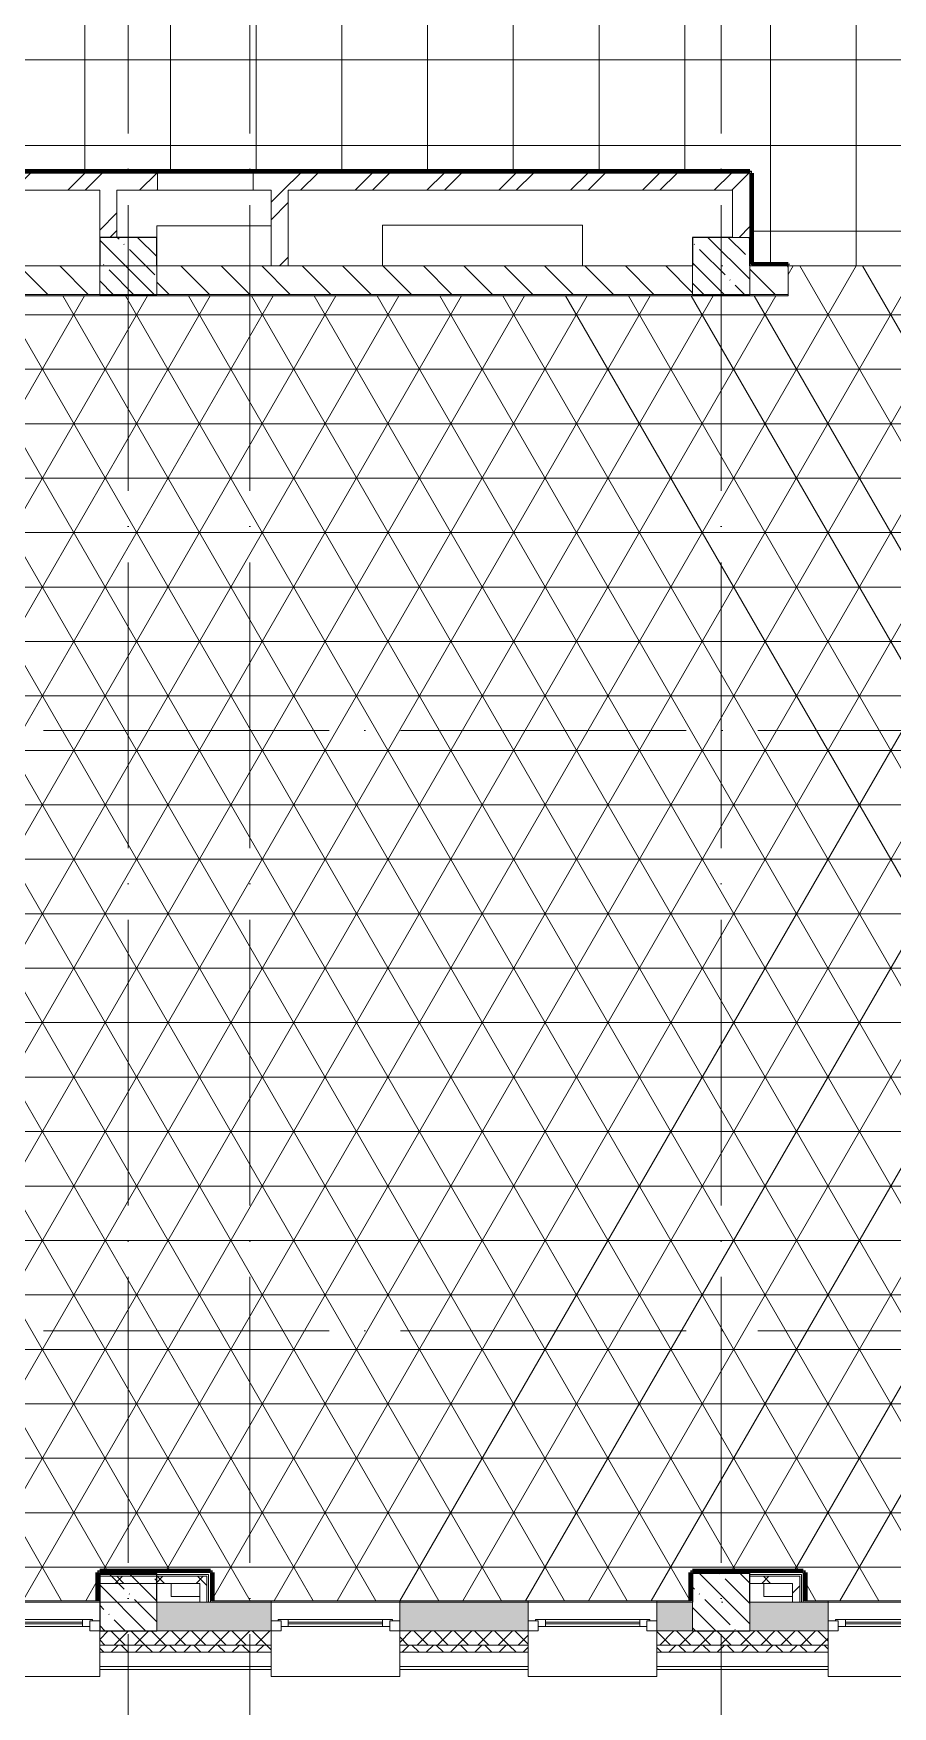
# Model space of a CAD drawing. Header units: millimetres. Extents: x -4370 to 196781, y -4577 to 61202.
# Drawn here: x 91886 to 97900, y 25695 to 37402 of the extents above; entities that cross this region are included whole.
import ezdxf

# ---------------------------------------------------------------- set-up
doc = ezdxf.new("R2010")
doc.units = ezdxf.units.MM
doc.linetypes.add('ADSK_Линия сетки', pattern=[2500, 2000, -250, 0, -250])
for name, color, linetype, lineweight in [('A-FLOR-____-OTLN', 192, 'Continuous', 9), ('A-FLOR-____-PATT', 8, 'Continuous', 9), ('A-GLAZ-____-MCUT', 151, 'Continuous', 9), ('A-GLAZ-____-OTLN', 151, 'Continuous', 9), ('A-WALL-____-MCUT', 113, 'Continuous', 9), ('A-WALL-____-PATT', 111, 'Continuous', 9), ('A-WALL-FNSH-MCUT', 113, 'Continuous', 9), ('I-WALL-____-OTLN', 2, 'Continuous', 9), ('S-COLS-____-MCUT', 52, 'Continuous', 9), ('S-COLS-____-OTLN', 52, 'Continuous', 9), ('S-GRID-____-OTLN', 1, 'Continuous', 9)]:
    doc.layers.add(name, color=color, linetype=linetype, lineweight=lineweight)
pattern_1 = [(45, (0, 0), (-251.4472, 251.4472), []), (45, (0, 381), (-251.4472, 251.4472), [])]
pattern_2 = [(135, (0, 0), (-142.5612, -142.5612), []), (135, (142.56, 0), (-142.5612, -142.5612), [252.016, -50.403, 3.353, -47.05])]
pattern_3 = [(45, (0, 0), (-141.42136, 141.42136), []), (135, (0, 0), (-141.42136, -141.42136), [])]

# ---------------------------------------------------------------- blocks, each defined once
blk = doc.blocks.new('Окно_СКБ_1Ст1 - 120_Окно_СКБ_1Ст_900_ОК7Л-29020579-О_АИ_ПП_0_000_Целиком')
at = {"layer": 'A-GLAZ-____-MCUT', "color": 90}
for p, q in [((-450, -195), (-450, -125)), ((-450, -125), (-380, -125)), ((-380, -195), (-450, -195)), ((-380, -195), (-400, -195)), ((-400, -195), (-400, -205)), ((-400, -205), (400, -205)), ((400, -205), (-400, -205)), ((-380, -125), (-380, -195)), ((380, -155), (-380, -155)), ((-380, -155), (-380, -195)), ((-330, -205), (-330, -155)), ((330, -205), (330, -155)), ((380, -195), (380, -125)), ((380, -125), (450, -125)), ((380, -195), (380, -155)), ((450, -195), (380, -195)), ((400, -195), (380, -195)), ((400, -205), (400, -195)), ((450, -125), (450, -195))]:
    blk.add_line(p, q, dxfattribs=at)
at = {"layer": 'A-GLAZ-____-MCUT', "color": 10, "lineweight": 5}
for p, q in [((-330, -175), (330, -175)), ((330, -185), (-330, -185))]:
    blk.add_line(p, q, dxfattribs=at)
at = {"layer": 'A-GLAZ-____-OTLN', "color": 10, "lineweight": 5}
for p, q in [((-450, -195), (-400, -195)), ((400, -195), (450, -195))]:
    blk.add_line(p, q, dxfattribs=at)
blk = doc.blocks.new('Окно_СКБ_1Ст1 - 120_Окно_СКБ_1Ст_900_ОК7Л-V7-О_АИ_ПП_0_000_Целиком')
at = {"layer": 'A-GLAZ-____-MCUT', "color": 90}
for p, q in [((-450, -195), (-450, -125)), ((-450, -125), (-380, -125)), ((-380, -195), (-450, -195)), ((-380, -195), (-400, -195)), ((-400, -195), (-400, -205)), ((-400, -205), (400, -205)), ((400, -205), (-400, -205)), ((-380, -125), (-380, -195)), ((380, -155), (-380, -155)), ((-380, -155), (-380, -195)), ((-330, -205), (-330, -155)), ((330, -205), (330, -155)), ((380, -195), (380, -125)), ((380, -125), (450, -125)), ((380, -195), (380, -155)), ((450, -195), (380, -195)), ((400, -195), (380, -195)), ((400, -205), (400, -195)), ((450, -125), (450, -195))]:
    blk.add_line(p, q, dxfattribs=at)
at = {"layer": 'A-GLAZ-____-MCUT', "color": 10, "lineweight": 5}
for p, q in [((-330, -175), (330, -175)), ((330, -185), (-330, -185))]:
    blk.add_line(p, q, dxfattribs=at)
at = {"layer": 'A-GLAZ-____-OTLN', "color": 10, "lineweight": 5}
for p, q in [((-450, -195), (-400, -195)), ((400, -195), (450, -195))]:
    blk.add_line(p, q, dxfattribs=at)
blk = doc.blocks.new('WNW_Отлив1 - Отлив_металлический 2-28596055-О_АИ_ПП_0_000_Целиком')
at = {"layer": 'A-GLAZ-____-OTLN', "color": 10, "lineweight": 5}
for p, q in [((450, 320), (-450, 320)), ((-450, 320), (-450, 270)), ((450, 270), (450, 320))]:
    blk.add_line(p, q, dxfattribs=at)
blk = doc.blocks.new('0083_СОШ675_АР_R22_rvt-1-О_АИ_ПП_0_000_Целиком')
at = {"layer": 'A-WALL-____-PATT', "lineweight": 5}
h = blk.add_hatch(dxfattribs=at)
h.set_pattern_fill('FP_7', color=10, style=0, pattern_type=2)
h.set_pattern_definition(pattern_1)
h.paths.add_polyline_path([(96780, 36305), (96900, 36305), (96900, 36425), (93425, 36425), (93425, 36305), (96380, 36305)])
h.paths.add_polyline_path([(92755, 36305), (92755, 36425), (88455, 36425), (88455, 36305), (92470, 36305)])
h.paths.add_polyline_path([(88105, 36305), (88105, 36425), (87700, 36425), (87700, 36305)])
h = blk.add_hatch(dxfattribs=at)
h.set_pattern_fill('FP_7', color=10, style=0, pattern_type=2)
h.set_pattern_definition(pattern_1)
h.paths.add_polyline_path([(92470, 35975), (92470, 36305), (92350, 36305), (92350, 35975)])
h = blk.add_hatch(dxfattribs=at)
h.set_pattern_fill('FP_7', color=10, style=0, pattern_type=2)
h.set_pattern_definition(pattern_1)
h.paths.add_polyline_path([(93670, 35775), (93670, 36305), (93550, 36305), (93550, 35775)])
h = blk.add_hatch(dxfattribs=at)
h.set_pattern_fill('FP_7', color=10, style=0, pattern_type=2)
h.set_pattern_definition(pattern_1)
h.paths.add_polyline_path([(96900, 35975), (96900, 36305), (96780, 36305), (96780, 35975)])
h = blk.add_hatch(dxfattribs=at)
h.set_pattern_fill('FP_4', color=10, style=0, pattern_type=2)
h.set_pattern_definition([(135, (0, 0), (-141.42136, -141.42136), [])])
h.paths.add_polyline_path([(100726, 35575), (101160, 35575), (101160, 35775), (99170, 35775), (99170, 35575), (100105, 35575)])
h.paths.add_polyline_path([(96500, 35575), (96500, 35775), (92750, 35775), (92750, 35575), (96380, 35575)])
h.paths.add_polyline_path([(96900, 35575), (97170, 35575), (97170, 35775), (96900, 35775)])
h.paths.add_polyline_path([(92350, 35575), (92350, 35775), (88850, 35775), (88850, 35575), (88928, 35575)])
h.paths.add_polyline_path([(87686, 35575), (88450, 35575), (88450, 35775), (85400, 35775), (85400, 35575), (86445, 35575)])
h.paths.add_polyline_path([(83150, 35575), (83400, 35575), (83400, 35775), (83150, 35775), (83150, 35742)])
h = blk.add_hatch(dxfattribs=at)
h.set_pattern_fill('FP_56', color=252, style=0, pattern_type=2)
h.set_pattern_definition(pattern_3)
h.paths.add_polyline_path([(93050, 26557), (93100, 26557), (93100, 26607), (92350, 26607), (92350, 26557), (92654, 26557)])
h = blk.add_hatch(dxfattribs=at)
h.set_pattern_fill('FP_56', color=252, style=0, pattern_type=2)
h.set_pattern_definition(pattern_3)
h.paths.add_polyline_path([(97200, 26557), (97250, 26557), (97250, 26607), (96900, 26607), (96900, 26557), (97001, 26557)])
h = blk.add_hatch(dxfattribs=at)
h.set_pattern_fill('FP_56', color=252, style=0, pattern_type=2)
h.set_pattern_definition(pattern_3)
h.paths.add_polyline_path([(93100, 26425), (93100, 26557), (93050, 26557), (93050, 26425)])
h = blk.add_hatch(dxfattribs=at)
h.set_pattern_fill('FP_56', color=252, style=0, pattern_type=2)
h.set_pattern_definition(pattern_3)
h.paths.add_polyline_path([(97250, 26425), (97250, 26557), (97200, 26557), (97200, 26425)])
h = blk.add_hatch(dxfattribs=at)
h.set_pattern_fill('FP_5', color=10, style=0, pattern_type=2)
h.set_pattern_definition([(50, (0, 0), (364.3679, -31.8783), [38.1, -419.1]), (355, (0, 0), (-70.4859, 382.1133), [30.48, -335.28]), (100.451, (30.36, -2.66), (293.885, 350.2334), [32.38, -356.18]), (46.184, (0, 101.6), (542.1585, -84.0858), [57.15, -628.65]), (96.636, (45.2, 94.6), (474.805, 494.8554), [48.57, -534.27]), (351.184, (0, 101.6), (474.8102, 494.85), [45.72, -502.92]), (21, (50.8, 76.2), (303.2285, -204.5305), [38.1, -419.1]), (326, (50.8, 76.2), (123.6039, 368.376), [30.48, -335.28]), (71.451, (76.07, 59.16), (426.8341, 163.8427), [32.38, -356.18]), (37.5, (0, 0), (6.17665, 169.11015), [16.764, -314.452, 16.764, -323.596, -336.55]), (37.5, (0, 0), (6.17665, 169.11015), [-671.576, 16.764, -319.786]), (7.5, (0, 0), (133.63888, 200.3615), [16.764, -177.292, 16.764, -306.832, -128.27]), (7.5, (0, 0), (133.63888, 200.3615), [-517.652, 16.764, -111.506]), (327.5, (-113.28, 0), (271.18182, -11.45836), [16.764, -110.236, 16.764, -379.476, -525.78]), (327.5, (-113.28, 0), (271.18182, -11.45836), [-523.24, 16.764, -509.016]), (317.5, (-164.08, 0), (296.2585, 50.85285), [16.764, -148.336, 16.764, -246.38, -373.38]), (317.5, (-164.08, 0), (296.2585, 50.85285), [-428.244, 16.764, -356.616])])
h.paths.add_polyline_path([(100416, 26225), (101160, 26225), (101160, 26425), (100150, 26425), (100150, 26225)])
h.paths.add_polyline_path([(99250, 26225), (99250, 26425), (98350, 26425), (98350, 26225), (98864, 26225)])
h.paths.add_polyline_path([(97450, 26225), (97450, 26425), (96900, 26425), (96900, 26225), (97001, 26225)])
h.paths.add_polyline_path([(95138, 26225), (95350, 26225), (95350, 26425), (94450, 26425), (94450, 26225)])
h.paths.add_polyline_path([(96380, 26225), (96500, 26225), (96500, 26425), (96250, 26425), (96250, 26225)])
h.paths.add_polyline_path([(92750, 26225), (93550, 26225), (93550, 26425), (92750, 26425)])
h.paths.add_polyline_path([(88928, 26225), (89650, 26225), (89650, 26425), (88850, 26425), (88850, 26225)])
h.paths.add_polyline_path([(91412, 26225), (91450, 26225), (91450, 26425), (90550, 26425), (90550, 26225)])
h.paths.add_polyline_path([(87550, 26225), (87550, 26425), (86650, 26425), (86650, 26225)])
h.paths.add_polyline_path([(85203, 26225), (85750, 26225), (85750, 26425), (84250, 26425), (84250, 26225), (84582, 26225)])
h.paths.add_polyline_path([(83340, 26225), (83350, 26225), (83350, 26425), (83150, 26425), (83150, 26225)])
h.paths.add_polyline_path([(82450, 26225), (82750, 26225), (82750, 26425), (82450, 26425)])
h.paths.add_polyline_path([(81477, 26225), (81550, 26225), (81550, 26425), (80300, 26425), (80300, 26225), (80856, 26225)])
h = blk.add_hatch(dxfattribs=at)
h.set_pattern_fill('FP_6', color=10, style=0, pattern_type=2)
h.set_pattern_definition([(45, (0, 0), (-70.71068, 70.71068), []), (135, (0, 0), (-70.71068, -70.71068), [])])
h.paths.add_polyline_path([(104700, 26125), (104700, 26225), (104430, 26225), (104430, 26125), (104600, 26125)])
h.paths.add_polyline_path([(103330, 26125), (103330, 26225), (103090, 26225), (103090, 26125), (103210, 26125)])
h.paths.add_polyline_path([(101360, 26125), (101360, 26225), (100150, 26225), (100150, 26125), (101347, 26125)])
h.paths.add_polyline_path([(97450, 26125), (97450, 26225), (96250, 26225), (96250, 26125), (97001, 26125)])
h.paths.add_polyline_path([(98350, 26125), (99250, 26125), (99250, 26225), (98350, 26225)])
h.paths.add_polyline_path([(95350, 26125), (95350, 26225), (94450, 26225), (94450, 26125), (95138, 26125)])
h.paths.add_polyline_path([(93550, 26125), (93550, 26225), (92350, 26225), (92350, 26125), (93275, 26125)])
h.paths.add_polyline_path([(91412, 26125), (91450, 26125), (91450, 26225), (90550, 26225), (90550, 26125)])
h.paths.add_polyline_path([(89650, 26125), (89650, 26225), (88450, 26225), (88450, 26125), (89549, 26125)])
h.paths.add_polyline_path([(87550, 26125), (87550, 26225), (86650, 26225), (86650, 26125)])
h.paths.add_polyline_path([(85750, 26125), (85750, 26225), (84250, 26225), (84250, 26125), (85203, 26125)])
h.paths.add_polyline_path([(83350, 26125), (83350, 26225), (82450, 26225), (82450, 26125), (83340, 26125)])
h.paths.add_polyline_path([(81477, 26125), (81550, 26125), (81550, 26225), (79900, 26225), (79900, 26125), (80856, 26125)])
h.paths.add_polyline_path([(75850, 26125), (75850, 26225), (74200, 26225), (74200, 26125), (75578, 26125)])
h = blk.add_hatch(dxfattribs=at)
h.set_pattern_fill('FP_1', color=10, style=0, pattern_type=2)
h.set_pattern_definition([(135, (0, 0), (-84.85281, -84.85281), []), (225, (0, 0), (84.85281, -84.85281), [])])
h.paths.add_polyline_path([(104600, 26075), (104600, 26125), (104430, 26125), (104430, 26075), (104550, 26075)])
h.paths.add_polyline_path([(103330, 26075), (103330, 26125), (103090, 26125), (103090, 26075), (103210, 26075)])
h.paths.add_polyline_path([(99250, 26075), (99250, 26125), (98350, 26125), (98350, 26075), (98864, 26075)])
h.paths.add_polyline_path([(100416, 26075), (101360, 26075), (101360, 26125), (100150, 26125), (100150, 26075)])
h.paths.add_polyline_path([(97001, 26075), (97450, 26075), (97450, 26125), (96250, 26125), (96250, 26075), (96380, 26075)])
h.paths.add_polyline_path([(92654, 26075), (93550, 26075), (93550, 26125), (92350, 26125), (92350, 26075)])
h.paths.add_polyline_path([(95138, 26075), (95350, 26075), (95350, 26125), (94450, 26125), (94450, 26075)])
h.paths.add_polyline_path([(91412, 26075), (91450, 26075), (91450, 26125), (90550, 26125), (90550, 26075)])
h.paths.add_polyline_path([(89650, 26075), (89650, 26125), (88450, 26125), (88450, 26075), (89549, 26075)])
h.paths.add_polyline_path([(87550, 26075), (87550, 26125), (86650, 26125), (86650, 26075)])
h.paths.add_polyline_path([(85203, 26075), (85750, 26075), (85750, 26125), (84250, 26125), (84250, 26075), (84582, 26075)])
h.paths.add_polyline_path([(83340, 26075), (83350, 26075), (83350, 26125), (82450, 26125), (82450, 26075), (82719, 26075)])
h.paths.add_polyline_path([(81477, 26075), (81550, 26075), (81550, 26125), (79900, 26125), (79900, 26075), (80856, 26075)])
h.paths.add_polyline_path([(75470, 26075), (75850, 26075), (75850, 26125), (74200, 26125), (74200, 26075), (75268, 26075)])
at = {"layer": 'S-COLS-____-OTLN', "lineweight": 5}
h = blk.add_hatch(dxfattribs=at)
h.set_pattern_fill('FP_3', color=256, style=0, pattern_type=2)
h.set_pattern_definition(pattern_2)
h.paths.add_polyline_path([(92750, 35575), (92750, 35975), (92350, 35975), (92350, 35575)])
h = blk.add_hatch(dxfattribs=at)
h.set_pattern_fill('FP_3', color=256, style=0, pattern_type=2)
h.set_pattern_definition(pattern_2)
h.paths.add_polyline_path([(96500, 35575), (96900, 35575), (96900, 35975), (96500, 35975), (96500, 35775)])
h = blk.add_hatch(dxfattribs=at)
h.set_pattern_fill('FP_3', color=256, style=0, pattern_type=2)
h.set_pattern_definition(pattern_2)
h.paths.add_polyline_path([(92654, 26225), (92750, 26225), (92750, 26625), (92350, 26625), (92350, 26225)])
h = blk.add_hatch(dxfattribs=at)
h.set_pattern_fill('FP_3', color=256, style=0, pattern_type=2)
h.set_pattern_definition(pattern_2)
h.paths.add_polyline_path([(96900, 26225), (96900, 26625), (96500, 26625), (96500, 26225)])
at = {"layer": 'A-FLOR-____-OTLN', "color": 90}
for p, q in [((94330, 36060), (95730, 36060)), ((94330, 35775), (94330, 36060)), ((95730, 36060), (95730, 35775)), ((92750, 36055), (93550, 36055)), ((92750, 36025), (92750, 36055)), ((92750, 35975), (92750, 36025)), ((92850, 26466), (92850, 26557)), ((93050, 26466), (92850, 26466)), ((97000, 26465), (97000, 26557)), ((97200, 26465), (97000, 26465))]:
    blk.add_line(p, q, dxfattribs=at)
at = {"layer": 'A-WALL-____-MCUT', "color": 50, "lineweight": 13}
for p, q in [((92755, 36425), (88455, 36425)), ((92755, 36305), (92755, 36425)), ((96900, 36425), (93425, 36425)), ((93425, 36425), (93425, 36305)), ((96900, 36305), (96900, 36425)), ((88850, 36305), (92350, 36305)), ((92350, 36305), (92350, 35975)), ((92470, 36305), (92755, 36305)), ((92470, 35975), (92470, 36305)), ((93425, 36305), (93550, 36305)), ((93550, 36305), (93550, 35775)), ((93670, 36305), (96780, 36305)), ((93670, 35775), (93670, 36305)), ((96780, 36305), (96780, 35975)), ((96900, 35975), (96900, 36305)), ((92350, 35975), (92470, 35975)), ((92350, 35775), (88850, 35775)), ((93550, 35775), (92750, 35775)), ((96500, 35775), (93670, 35775)), ((97170, 35775), (96900, 35775)), ((97170, 35575), (97170, 35775)), ((88850, 35575), (92350, 35575)), ((92750, 35575), (96500, 35575)), ((96900, 35575), (97170, 35575)), ((92350, 26607), (92350, 26557)), ((93100, 26607), (92350, 26607)), ((93100, 26607), (93100, 26557)), ((96900, 26607), (96900, 26557)), ((97250, 26607), (96900, 26607)), ((97250, 26607), (97250, 26557)), ((92350, 26557), (93050, 26557)), ((93050, 26557), (93050, 26425)), ((93100, 26425), (93100, 26557)), ((96900, 26557), (97200, 26557)), ((97200, 26557), (97200, 26425)), ((97250, 26425), (97250, 26557)), ((93550, 26425), (92750, 26425)), ((93050, 26425), (93100, 26425)), ((93550, 26225), (93550, 26425)), ((95350, 26425), (94450, 26425)), ((94450, 26425), (94450, 26225)), ((95350, 26225), (95350, 26425)), ((96500, 26425), (96250, 26425)), ((96250, 26425), (96250, 26225)), ((97450, 26425), (96900, 26425)), ((97200, 26425), (97250, 26425)), ((97450, 26225), (97450, 26425)), ((92750, 26225), (93550, 26225)), ((94450, 26225), (95350, 26225)), ((96250, 26225), (96500, 26225)), ((96900, 26225), (97450, 26225)), ((92350, 26125), (92350, 26075)), ((92350, 26125), (93550, 26125)), ((93550, 26075), (93550, 26125)), ((94450, 26125), (94450, 26075)), ((94450, 26125), (95350, 26125)), ((95350, 26075), (95350, 26125)), ((96250, 26125), (96250, 26075)), ((96250, 26125), (97450, 26125)), ((97450, 26075), (97450, 26125)), ((92350, 26075), (93550, 26075)), ((94450, 26075), (95350, 26075)), ((96250, 26075), (97450, 26075))]:
    blk.add_line(p, q, dxfattribs=at)
at = {"layer": 'A-WALL-____-MCUT', "color": 10, "lineweight": 5}
for p, q in [((96780, 35975), (96900, 35975)), ((92350, 35575), (92350, 35775)), ((92750, 35775), (92750, 35575)), ((93550, 35775), (93670, 35775)), ((96500, 35575), (96500, 35775)), ((96900, 35775), (96900, 35575)), ((93112, 26620), (92350, 26620)), ((93112, 26620), (93112, 26607)), ((93112, 26607), (93112, 26557)), ((97262, 26620), (96900, 26620)), ((97262, 26620), (97262, 26607)), ((97262, 26607), (97262, 26557)), ((93112, 26425), (93112, 26557)), ((97262, 26425), (97262, 26557)), ((92750, 26425), (92750, 26225)), ((96500, 26225), (96500, 26425)), ((96900, 26425), (96900, 26225)), ((92350, 25975), (93550, 25975)), ((94450, 25975), (95350, 25975)), ((96250, 25975), (97450, 25975))]:
    blk.add_line(p, q, dxfattribs=at)
at = {"layer": 'A-WALL-____-MCUT', "color": 90}
for p, q in [((93550, 26225), (92350, 26225)), ((92350, 26225), (92350, 26125)), ((93550, 26125), (93550, 26225)), ((95350, 26225), (94450, 26225)), ((94450, 26225), (94450, 26125)), ((95350, 26125), (95350, 26225)), ((97450, 26225), (96250, 26225)), ((96250, 26225), (96250, 26125)), ((97450, 26125), (97450, 26225)), ((92350, 26075), (92350, 25975)), ((93550, 25975), (93550, 26075)), ((94450, 26075), (94450, 25975)), ((95350, 25975), (95350, 26075)), ((96250, 26075), (96250, 25975)), ((97450, 25975), (97450, 26075))]:
    blk.add_line(p, q, dxfattribs=at)
at = {"layer": 'A-WALL-FNSH-MCUT', "color": 90}
for p, q in [((93125, 26632), (92350, 26632)), ((92350, 26632), (92350, 26620)), ((92350, 26620), (92350, 26607)), ((93125, 26620), (93125, 26632)), ((93125, 26607), (93125, 26620)), ((93125, 26557), (93125, 26607)), ((97275, 26632), (96900, 26632)), ((96900, 26632), (96900, 26620)), ((96900, 26620), (96900, 26607)), ((97275, 26620), (97275, 26632)), ((97275, 26607), (97275, 26620)), ((97275, 26557), (97275, 26607)), ((93125, 26425), (93125, 26557)), ((97275, 26425), (97275, 26557)), ((93100, 26425), (93112, 26425)), ((93112, 26425), (93125, 26425)), ((97250, 26425), (97262, 26425)), ((97262, 26425), (97275, 26425)), ((92350, 25975), (92350, 25955)), ((92350, 25955), (93550, 25955)), ((93550, 25955), (93550, 25975)), ((94450, 25975), (94450, 25955)), ((94450, 25955), (95350, 25955)), ((95350, 25955), (95350, 25975)), ((96250, 25975), (96250, 25955)), ((96250, 25955), (97450, 25955)), ((97450, 25955), (97450, 25975))]:
    blk.add_line(p, q, dxfattribs=at)
at = {"layer": 'I-WALL-____-OTLN', "color": 90}
for p, q in [((93425, 36305), (92755, 36305)), ((91450, 26425), (92350, 26425)), ((93550, 26425), (94450, 26425)), ((95350, 26425), (96250, 26425)), ((97450, 26425), (98350, 26425))]:
    blk.add_line(p, q, dxfattribs=at)
at = {"layer": 'S-COLS-____-MCUT', "color": 130, "lineweight": 25}
for p, q in [((92750, 35975), (92350, 35975)), ((92350, 35975), (92350, 35775)), ((92750, 35775), (92750, 35975)), ((96780, 35975), (96500, 35975)), ((96500, 35975), (96500, 35775)), ((96900, 35775), (96900, 35975)), ((92350, 35575), (92750, 35575)), ((96500, 35575), (96900, 35575)), ((92750, 26625), (92350, 26625)), ((92350, 26625), (92350, 26225)), ((92750, 26425), (92750, 26625)), ((96900, 26625), (96500, 26625)), ((96500, 26625), (96500, 26425)), ((96900, 26425), (96900, 26625)), ((92350, 26225), (92750, 26225)), ((96500, 26225), (96900, 26225))]:
    blk.add_line(p, q, dxfattribs=at)
at = {"layer": 'S-COLS-____-OTLN', "color": 90}
for p, q in [((96900, 35975), (96780, 35975)), ((92350, 35775), (92350, 35575)), ((92750, 35575), (92750, 35775)), ((96500, 35775), (96500, 35575)), ((96900, 35575), (96900, 35775)), ((92750, 26225), (92750, 26425)), ((96500, 26425), (96500, 26225)), ((96900, 26225), (96900, 26425))]:
    blk.add_line(p, q, dxfattribs=at)
at = {"layer": 'A-GLAZ-____-OTLN', "color": 90, "lineweight": 9, "rotation": 180}
for name, p in [('Окно_СКБ_1Ст1 - 120_Окно_СКБ_1Ст_900_ОК7Л-V7-О_АИ_ПП_0_000_Целиком', (91900, 26100)), ('Окно_СКБ_1Ст1 - 120_Окно_СКБ_1Ст_900_ОК7Л-29020579-О_АИ_ПП_0_000_Целиком', (94000, 26100)), ('Окно_СКБ_1Ст1 - 120_Окно_СКБ_1Ст_900_ОК7Л-29020579-О_АИ_ПП_0_000_Целиком', (95800, 26100)), ('Окно_СКБ_1Ст1 - 120_Окно_СКБ_1Ст_900_ОК7Л-29020579-О_АИ_ПП_0_000_Целиком', (97900, 26100)), ('WNW_Отлив1 - Отлив_металлический 2-28596055-О_АИ_ПП_0_000_Целиком', (91900, 26225)), ('WNW_Отлив1 - Отлив_металлический 2-28596055-О_АИ_ПП_0_000_Целиком', (94000, 26225)), ('WNW_Отлив1 - Отлив_металлический 2-28596055-О_АИ_ПП_0_000_Целиком', (95800, 26225)), ('WNW_Отлив1 - Отлив_металлический 2-28596055-О_АИ_ПП_0_000_Целиком', (97900, 26225))]:
    blk.add_blockref(name, p, dxfattribs=at)

msp = doc.modelspace()

# ---------------------------------------------------------------- hatches: boundary and pattern name
at = {"layer": 'A-FLOR-____-PATT'}
h = msp.add_hatch(dxfattribs=at)
h.set_pattern_fill('FP_152', color=256, style=0, pattern_type=2)
h.set_pattern_definition([(90, (103045, 40817.5), (-600, 4e-14), []), (180, (103045, 40817.5), (-7e-14, -600), [])])
h.paths.add_polyline_path([(96899.978078, 35775), (96900.119334, 35775.035722), (96899.978078, 35784.940919)])
h.paths.add_polyline_path([(98863.572223, 35775), (99170.119334, 35775), (99170.119334, 35789.940919), (99455, 35789.940919), (99455, 36424.940333), (99460, 36424.940919), (99460, 36434.940919), (99470, 36434.940919), (99470, 36439.940919), (101280, 36439.940919), (101280, 36434.940919), (101290, 36434.940919), (101290, 36424.940919), (101295, 36424.940333), (101295, 36115), (102660.000586, 36115), (102660.000586, 35899.999414), (104300.000586, 35900), (104300.000586, 36115), (104900.000586, 36115), (104900.000586, 36110), (104910.000586, 36109.256256), (104910.000586, 36100), (104915.000586, 36099.481744), (104915.000586, 35989.940919), (105300, 35989.940919), (105300, 35974.999414), (106400, 35974.999414), (106400, 35989.940919), (107280.045848, 35989.940919), (107280.045848, 35974.999414), (108380.045848, 35974.999414), (108380.045848, 35989.940919), (108510.000848, 35989.940919), (108510.000848, 36159.94092), (108515.000848, 36159.94092), (108515.000848, 36169.94092), (108525.000848, 36169.94092), (108525.000848, 36174.94092), (108855.000848, 36174.94092), (108855.000848, 36794.940333), (108870.000848, 36794.940333), (108870.000848, 39494.940333), (108855.000848, 39494.940333), (108855.000848, 39759.966736), (102124.986674, 39759.966736), (102124.967332, 39975.023044), (101024.986674, 39975.023044), (101025.047205, 39774.966736), (101074.986674, 39774.966736), (101074.986674, 39759.966736), (98640, 39759.966736), (98640, 39774.96615), (97590, 39774.96615), (97590, 39759.966736), (93150, 39759.966736), (93149.893462, 39774.96615), (87860, 39774.96615), (87860, 39759.966736), (87720, 39759.966736), (87720, 39474.96615), (87500, 39474.96615), (87500, 36774.96615), (87720, 36774.205351), (87720, 36444.999414), (87715, 36444.999414), (87715, 36440), (96900.119334, 36440), (96900.119334, 36435), (96910.119334, 36435), (96910.119334, 36425), (96915.119334, 36424.983669), (96915.119334, 35789.940919), (97170.119334, 35789.940919), (97170.119334, 35775)])
h.paths.add_polyline_path([(102660.000586, 36099.999414), (102659.998097, 36100), (102589.266314, 36100)])
h.paths.add_polyline_path([(101029.985347, 36424.940333), (101030, 36424.940919), (100360, 36424.940919)])
h.paths.add_polyline_path([(96899.978078, 36424.999414), (96899.962671, 36425), (96780.119334, 36424.999414)])
h.paths.add_polyline_path([(91045, 38769.423044), (91005, 38769.423044), (91005, 39749.423044), (91045, 39749.423044)])
h.paths.add_polyline_path([(93005, 38769.423044), (93005, 39749.423044), (93045, 39749.423044), (93045, 38769.423044)])
h = msp.add_hatch(dxfattribs=at)
h.set_pattern_fill('FP_245', color=256, style=0, pattern_type=2)
h.set_pattern_definition([(0, (0, 0), (0, 381), []), (60, (0, 0), (-329.9557, 190.5), []), (120, (0, 0), (-329.9557, -190.5), [])])
h.paths.add_polyline_path([(96250, 26435), (96485, 26435), (96485, 26631.999414), (96490, 26632.000586), (96490, 26642.000586), (96500, 26642.000586), (96501.102187, 26647.000586), (97274.552282, 26647.000586), (97274.552282, 26642.000586), (97284.552282, 26642.000586), (97284.552282, 26632.000586), (97289.552282, 26631.050003), (97289.552282, 26435.000586), (100530, 26435.000586), (100530, 26640.000586), (100535, 26640.000586), (100535, 26650.000586), (100545, 26650.000586), (100545, 26655.000586), (101150, 26655.000586), (101150, 33835), (101359.999929, 33835), (101360, 35474.999414), (101150, 35475.501954), (101150, 35564.999414), (99170.119334, 35564.999414), (99170.119334, 35774.999414), (97170.119334, 35774.940919), (97169.37003, 35564.999414), (85399.978078, 35564.999414), (85399.978078, 35774.999414), (83399.978078, 35774.940919), (83399.70487, 35564.999414), (83159.978078, 35564.999414), (83159.978078, 29574.999414), (83149.978078, 29574.999414), (83149.978078, 27474.999414), (83159.978078, 27474.999414), (83159.978078, 26435.000586), (84809.551696, 26435.000586), (84809.551696, 26624.999414), (84814.551696, 26625), (84814.551696, 26635), (84824.551696, 26635), (84825.516173, 26640), (85174.551696, 26640), (85174.803599, 26635), (85184.551696, 26635), (85184.551696, 26625), (85189.551696, 26624.082925), (85189.551696, 26435.000586), (88435, 26435.000586), (88435, 26632.000586), (88440, 26632.000586), (88440, 26642.000586), (88450, 26642.000586), (88450, 26647.000586), (89224.552282, 26647.000586), (89224.552282, 26642.000586), (89234.552282, 26642.000586), (89234.552282, 26632.000586), (89239.552282, 26631.005956), (89239.552282, 26435.000586), (92335, 26435.000586), (92335, 26631.999414), (92340, 26632.000586), (92340, 26642.000586), (92350, 26642.000586), (92350, 26647.000586), (93124.552282, 26647.000586), (93124.552282, 26642.000586), (93134.552282, 26642.000586), (93134.552282, 26632.000586), (93139.552282, 26631.999414), (93139.552282, 26435), (95758.827148, 26435)])
at = {"layer": 'A-WALL-____-PATT'}
h = msp.add_hatch(color=7, dxfattribs=at)
h.paths.add_polyline_path([(96900.119334, 36425), (96910.119334, 36425), (96910.119334, 36435), (93424.978078, 36435), (93424.978078, 36425), (96379.776163, 36425)])
h.paths.add_polyline_path([(92754.978078, 36425), (92754.978078, 36435), (87700, 36435), (87700, 36425), (91412.184042, 36425)])
for points in [[(96910.119334, 35774.940919), (96910.119334, 36425), (96900.119334, 36425), (96900.119334, 35774.940919)], [(92340, 26435.000586), (92350, 26435.000586), (92350, 26642.000586), (92340, 26642.000586), (92340, 26501.342793)], [(93124.552282, 26632.000586), (93134.552282, 26632.000586), (93134.552282, 26642.000586), (92350, 26642.000586), (92350, 26632.000586), (92654.082072, 26632.000586)], [(93134.552282, 26435), (93134.552282, 26632.000586), (93124.552282, 26632.000586), (93124.552282, 26435)], [(96490, 26425), (96500, 26425), (96500, 26642.000586), (96490, 26642.000586), (96490, 26435)], [(97274.552282, 26632.000586), (97284.552282, 26632.000586), (97284.552282, 26642.000586), (96500, 26642.000586), (96500, 26632.000586), (97000.725178, 26632.000586)], [(97284.552282, 26435.000586), (97284.552282, 26632.000586), (97274.552282, 26632.000586), (97274.552282, 26435.000586)]]:
    msp.add_hatch(color=7, dxfattribs=at).paths.add_polyline_path(points)
h = msp.add_hatch(color=7, dxfattribs=at)
h.paths.add_polyline_path([(99460, 35774.940919), (99460, 35784.940919), (99170.119334, 35784.940919), (99170.119334, 35774.940919)])
h.paths.add_polyline_path([(96910.119334, 35774.940919), (97170.119334, 35774.940919), (97170.119334, 35784.940919), (96910.119334, 35784.940919)])
h = msp.add_hatch(color=7, dxfattribs=at)
h.paths.add_polyline_path([(83159.978078, 35564.999414), (83399.978078, 35564.999414), (83399.978078, 35574.999414), (83149.978078, 35574.999414), (83149.978078, 35564.999414)])
h.paths.add_polyline_path([(101150, 35564.999414), (101160, 35564.999414), (101160, 35574.999414), (99170.119334, 35574.999414), (99170.119334, 35564.999414), (100726.419268, 35564.999414)])
h.paths.add_polyline_path([(85399.978078, 35564.999414), (97170.119334, 35564.999414), (97170.119334, 35574.999414), (85399.978078, 35574.999414)])
h = msp.add_hatch(color=7, dxfattribs=at)
h.paths.add_polyline_path([(96379.776163, 26425), (96490, 26425), (96490, 26435), (96250, 26435), (96250, 26425)])
h.paths.add_polyline_path([(93275.031088, 26425), (93550, 26425), (93550, 26435), (93124.552282, 26435), (93124.552282, 26425)])
h.paths.add_polyline_path([(95350, 26425), (95350, 26435), (94450, 26435), (94450, 26425), (95137.878133, 26425)])
h = msp.add_hatch(color=7, dxfattribs=at)
h.paths.add_polyline_path([(100545, 26425.000586), (100545, 26435.000586), (100150, 26435.000586), (100150, 26425.000586), (100415.940213, 26425.000586)])
h.paths.add_polyline_path([(97450, 26425.000586), (97450, 26435.000586), (97274.552282, 26435.000586), (97274.552282, 26425.000586)])
h.paths.add_polyline_path([(98350, 26425.000586), (99250, 26425.000586), (99250, 26435.000586), (98350, 26435.000586)])

# ---------------------------------------------------------------- linework, layer by layer
at = {"layer": 'A-FLOR-____-OTLN'}
for p, q in [((97170.119334, 35775), (99170.119334, 35775)), ((99170.119334, 35774.999414), (97170.119334, 35774.999414))]:
    msp.add_line(p, q, dxfattribs=at)
at = {"layer": 'A-WALL-____-MCUT', "color": 7}
for p, q in [((87700, 36425), (92754.978078, 36425)), ((92754.978078, 36435), (87710, 36435)), ((92754.978078, 36425), (92754.978078, 36435)), ((96910.119334, 36435), (93424.978078, 36435)), ((93424.978078, 36435), (93424.978078, 36425)), ((93424.978078, 36425), (96900.119334, 36425)), ((96900.119334, 36425), (96900.119334, 35774.940919)), ((96910.119334, 35784.940919), (96910.119334, 36435)), ((96900.119334, 35774.940919), (97170.119334, 35774.940919)), ((97170.119334, 35784.940919), (96910.119334, 35784.940919)), ((97170.119334, 35774.940919), (97170.119334, 35784.940919)), ((97170.119334, 35574.999414), (85399.978078, 35574.999414)), ((85399.978078, 35564.999414), (97170.119334, 35564.999414)), ((97170.119334, 35564.999414), (97170.119334, 35574.999414)), ((92340, 26642.000586), (92340, 26435.000586)), ((93134.552282, 26642.000586), (92340, 26642.000586)), ((92350, 26435.000586), (92350, 26632.000586)), ((92350, 26632.000586), (93124.552282, 26632.000586)), ((93124.552282, 26632.000586), (93124.552282, 26425)), ((93134.552282, 26435), (93134.552282, 26642.000586)), ((96490, 26642.000586), (96490, 26435)), ((97284.552282, 26642.000586), (96490, 26642.000586)), ((96500, 26425), (96500, 26632.000586)), ((96500, 26632.000586), (97274.552282, 26632.000586)), ((97274.552282, 26632.000586), (97274.552282, 26425.000586)), ((97284.552282, 26435.000586), (97284.552282, 26642.000586)), ((92340, 26435.000586), (92350, 26435.000586)), ((93124.552282, 26425), (93550, 26425)), ((93550, 26435), (93134.552282, 26435)), ((93550, 26425), (93550, 26435)), ((95350, 26435), (94450, 26435)), ((94450, 26435), (94450, 26425)), ((94450, 26425), (95350, 26425)), ((95350, 26425), (95350, 26435)), ((96490, 26435), (96250, 26435)), ((96250, 26435), (96250, 26425)), ((96250, 26425), (96500, 26425)), ((97274.552282, 26425.000586), (97450, 26425.000586)), ((97450, 26435.000586), (97284.552282, 26435.000586)), ((97450, 26425.000586), (97450, 26435.000586))]:
    msp.add_line(p, q, dxfattribs=at)
at = {"layer": 'I-WALL-____-OTLN', "color": 5, "lineweight": 90}
for p, q in [((87715, 36440), (96900.119334, 36440)), ((96900.119334, 36435), (96900.119334, 36440)), ((96915.119334, 36425), (96910.119334, 36425)), ((96915.119334, 36425), (96915.119334, 35789.940919)), ((96915.119334, 35789.940919), (97170.119334, 35789.940919)), ((97170.119334, 35784.940919), (97170.119334, 35789.940919)), ((92335, 26435.000586), (92335, 26632.000586)), ((92340, 26632.000586), (92335, 26632.000586)), ((92350, 26647.000586), (93124.552282, 26647.000586)), ((92350, 26647.000586), (92350, 26642.000586)), ((93124.552282, 26642.000586), (93124.552282, 26647.000586)), ((93139.552282, 26632.000586), (93134.552282, 26632.000586)), ((93139.552282, 26632.000586), (93139.552282, 26434.879648)), ((96485, 26435), (96485, 26632.000586)), ((96490, 26632.000586), (96485, 26632.000586)), ((96500, 26647.000586), (97274.552282, 26647.000586)), ((96500, 26647.000586), (96500, 26642.000586)), ((97274.552282, 26642.000586), (97274.552282, 26647.000586)), ((97289.552282, 26632.000586), (97284.552282, 26632.000586)), ((97289.552282, 26632.000586), (97289.552282, 26435.000586))]:
    msp.add_line(p, q, dxfattribs=at)
at = {"layer": 'I-WALL-____-OTLN'}
for p, q in [((92754.978078, 36435), (93424.978078, 36435)), ((93424.978078, 36425), (92755, 36425)), ((91450, 26435.000586), (92340, 26435.000586)), ((92349.978078, 26425.000586), (91450, 26425.000586)), ((93550, 26435), (94450, 26435)), ((94450, 26425), (93550, 26425)), ((95350, 26435), (96250, 26435)), ((96250, 26425), (95350, 26425)), ((97450, 26435.000586), (98350, 26435.000586)), ((98350, 26425.000586), (97450, 26425.000586))]:
    msp.add_line(p, q, dxfattribs=at)
at = {"layer": 'S-GRID-____-OTLN', "linetype": 'ADSK_Линия сетки'}
for p, q in [((92550, 61202.00513), (92550, -3572.657751)), ((93400.000334, 61202.00513), (93400.000334, -3572.657751)), ((96700.000334, 61202.00513), (96700.000334, -3572.657751)), ((-3047.723308, 35775.000586), (156348.554077, 35775.000586)), ((-3047.723308, 32525.000984), (156348.554077, 32525.000984)), ((-3047.723308, 28325.000984), (156348.554077, 28325.000984)), ((-3047.723308, 26425.000586), (156348.554077, 26425.000586))]:
    msp.add_line(p, q, dxfattribs=at)

# ---------------------------------------------------------------- block references
at = {"lineweight": 5}
msp.add_blockref('0083_СОШ675_АР_R22_rvt-1-О_АИ_ПП_0_000_Целиком', (0, 0), dxfattribs=at)

doc.saveas('drawing.dxf')
